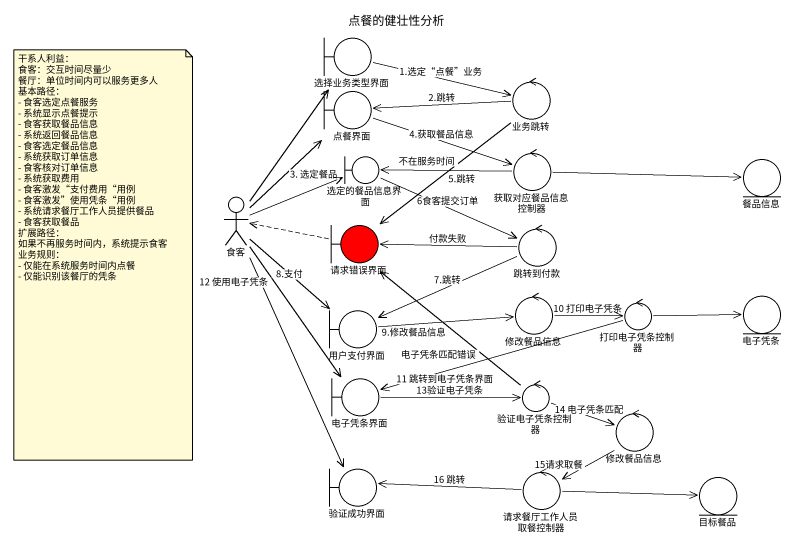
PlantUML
@startuml
title 点餐的健壮性分析
boundary 选择业务类型界面
boundary 点餐界面
control 业务跳转
boundary 选定的餐品信息界面
control 获取对应餐品信息控制器
entity 餐品信息
actor 食客
boundary 请求错误界面 #FF0000
control 跳转到付款
boundary 用户支付界面
control 修改餐品信息
control 打印电子凭条控制器
entity 电子凭条
boundary 电子凭条界面
control 验证电子凭条控制器
control "修改餐品信息" as 修改餐品信息_2
boundary 验证成功界面
control 请求餐厅工作人员取餐控制器
entity 目标餐品
选择业务类型界面 -right-> 业务跳转 : 1.选定“点餐”业务
点餐界面 -right-> 获取对应餐品信息控制器 : 4.获取餐品信息
业务跳转 -left-> 点餐界面 : 2.跳转
业务跳转 --> 请求错误界面 : 不在服务时间
选定的餐品信息界面 -right-> 跳转到付款 : 6食客提交订单
获取对应餐品信息控制器 -left-> 选定的餐品信息界面 : 5.跳转
获取对应餐品信息控制器 -right-> 餐品信息
食客 -up-> 选择业务类型界面
食客 -up-> 点餐界面 : 3. 选定餐品
食客 -right-> 选定的餐品信息界面
食客 --> 用户支付界面 : 8.支付
食客 --> 电子凭条界面 : 12 使用电子凭条
食客 --> 验证成功界面
请求错误界面 .left.> 食客
跳转到付款 -left-> 请求错误界面 : 付款失败
跳转到付款 -left-> 用户支付界面 : 7.跳转
用户支付界面 -right-> 修改餐品信息 : 9.修改餐品信息
修改餐品信息 -right-> 打印电子凭条控制器 : 10 打印电子凭条
打印电子凭条控制器 -right-> 电子凭条
打印电子凭条控制器 -left-> 电子凭条界面 : 11 跳转到电子凭条界面
电子凭条界面 -right-> 验证电子凭条控制器 : 13验证电子凭条
验证电子凭条控制器 -up-> 请求错误界面 : 电子凭条匹配错误
验证电子凭条控制器 -right-> 修改餐品信息_2 : 14 电子凭条匹配
修改餐品信息_2 --> 请求餐厅工作人员取餐控制器 : 15请求取餐
请求餐厅工作人员取餐控制器 -left-> 验证成功界面 : 16 跳转
请求餐厅工作人员取餐控制器 -right-> 目标餐品
note as N1
  干系人利益：
  食客：交互时间尽量少
  餐厅：单位时间内可以服务更多人
  基本路径：
  - 食客选定点餐服务
  - 系统显示点餐提示
  - 食客获取餐品信息
  - 系统返回餐品信息
  - 食客选定餐品信息
  - 系统获取订单信息
  - 食客核对订单信息
  - 系统获取费用
  - 食客激发“支付费用“用例
  - 食客激发”使用凭条“用例
  - 系统请求餐厅工作人员提供餐品
  - 食客获取餐品
  扩展路径：
  如果不再服务时间内，系统提示食客
  业务规则：
  - 仅能在系统服务时间内点餐
  - 仅能识别该餐厅的凭条
end note
@enduml
